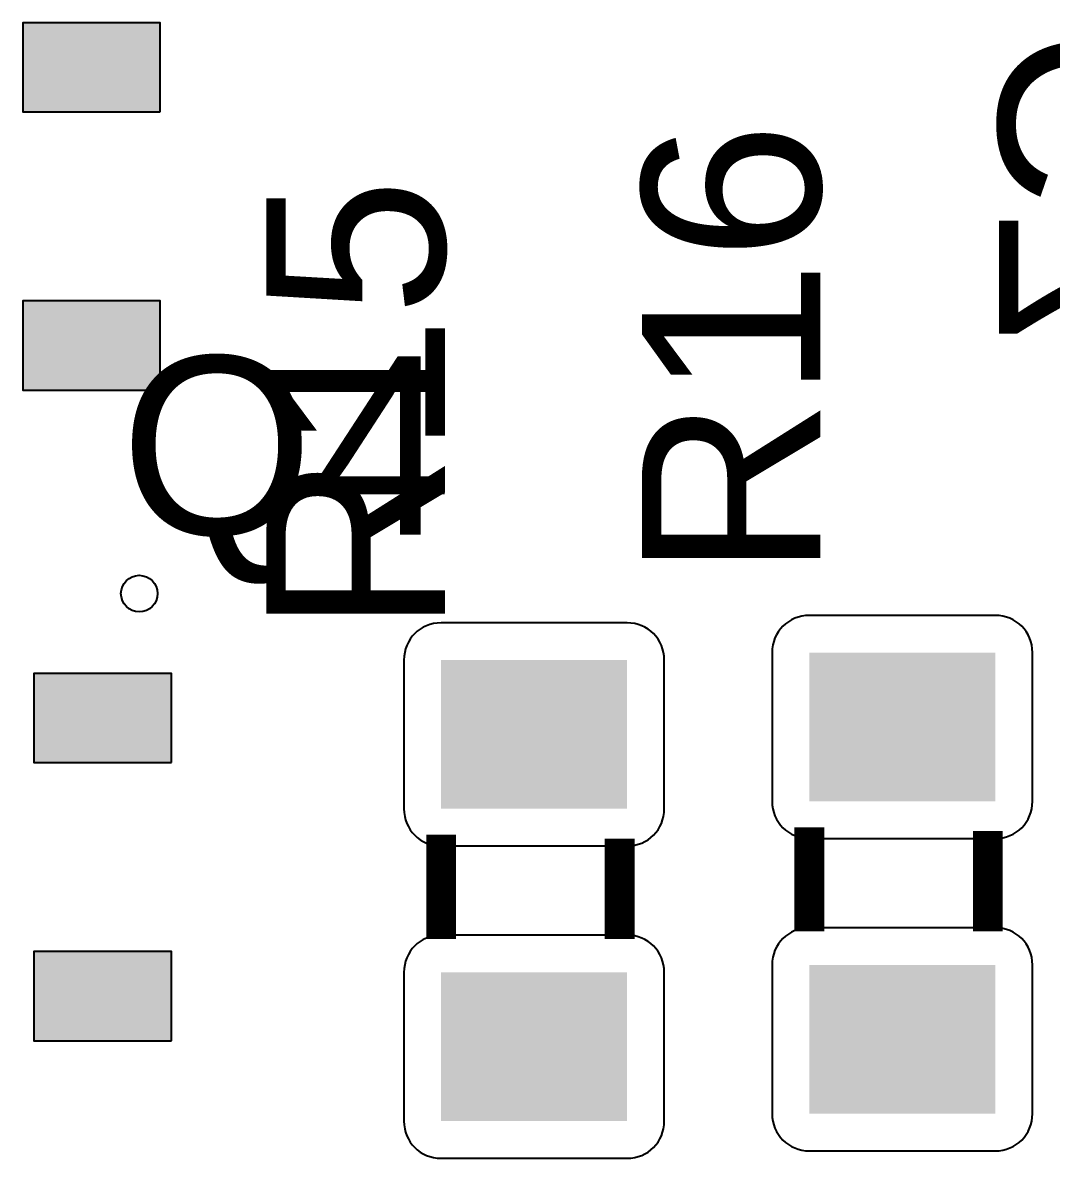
# Model space of a CAD drawing. Header units: inches. Extents: x 15 to 148, y 10 to 111.
# Drawn here: x 138.08 to 138.703, y 100.539 to 101.227 of the extents above; entities that cross this region are included whole.
import ezdxf

# ---------------------------------------------------------------- set-up
doc = ezdxf.new("R2010")
doc.units = ezdxf.units.IN
doc.header["$MEASUREMENT"] = 0
doc.layers.add('BLK_12AWG', color=7, linetype='Continuous')

# ---------------------------------------------------------------- blocks, each defined once
blk = doc.blocks.new('RPAD')
blk.add_trace([(-0.5, -0.5), (-0.5, 0.5), (0.5, -0.5), (0.5, 0.5)])
blk = doc.blocks.new('CEGHSD')
for points in [[(134.66397, 101.12255), (134.66397, 101.14655), (134.62697, 101.14655), (134.62697, 101.12255), (134.66397, 101.12255)], [(134.66397, 101.04775), (134.66397, 101.07175), (134.62697, 101.07175), (134.62697, 101.04775), (134.66397, 101.04775)], [(134.79947, 100.93515), (134.79947, 100.97515), (134.79942, 100.97619), (134.79927, 100.9772), (134.79903, 100.97816), (134.7987, 100.97909), (134.79829, 100.97996), (134.79779, 100.98079), (134.79722, 100.98155), (134.79658, 100.98226), (134.79588, 100.9829), (134.79511, 100.98347), (134.79428, 100.98396), (134.79341, 100.98438), (134.79248, 100.98471), (134.79152, 100.98495), (134.79051, 100.9851), (134.78947, 100.98515), (134.73947, 100.98515), (134.73843, 100.9851), (134.73743, 100.98495), (134.73646, 100.98471), (134.73554, 100.98438), (134.73466, 100.98396), (134.73384, 100.98347), (134.73307, 100.9829), (134.73236, 100.98226), (134.73172, 100.98155), (134.73115, 100.98079), (134.73066, 100.97996), (134.73024, 100.97909), (134.72991, 100.97816), (134.72967, 100.9772), (134.72952, 100.97619), (134.72947, 100.97515), (134.72947, 100.93515), (134.72952, 100.93411), (134.72967, 100.93311), (134.72991, 100.93214), (134.73024, 100.93122), (134.73066, 100.93034), (134.73115, 100.92951), (134.73172, 100.92875), (134.73236, 100.92804), (134.73307, 100.9274), (134.73384, 100.92683), (134.73466, 100.92634), (134.73554, 100.92592), (134.73646, 100.92559), (134.73743, 100.92535), (134.73843, 100.9252), (134.73947, 100.92515), (134.78947, 100.92515), (134.79051, 100.9252), (134.79152, 100.92535), (134.79248, 100.92559), (134.79341, 100.92592), (134.79428, 100.92634), (134.79511, 100.92683), (134.79588, 100.9274), (134.79658, 100.92804), (134.79722, 100.92875), (134.79779, 100.92951), (134.79829, 100.93034), (134.7987, 100.93122), (134.79903, 100.93214), (134.79927, 100.93311), (134.79942, 100.93411), (134.79947, 100.93515)], [(134.89847, 100.93715), (134.89847, 100.97715), (134.89842, 100.97819), (134.89827, 100.9792), (134.89803, 100.98016), (134.8977, 100.98109), (134.89729, 100.98196), (134.89679, 100.98279), (134.89622, 100.98355), (134.89558, 100.98426), (134.89488, 100.9849), (134.89411, 100.98547), (134.89328, 100.98596), (134.89241, 100.98638), (134.89148, 100.98671), (134.89052, 100.98695), (134.88951, 100.9871), (134.88847, 100.98715), (134.83847, 100.98715), (134.83743, 100.9871), (134.83643, 100.98695), (134.83546, 100.98671), (134.83454, 100.98638), (134.83366, 100.98596), (134.83284, 100.98547), (134.83207, 100.9849), (134.83136, 100.98426), (134.83072, 100.98355), (134.83015, 100.98279), (134.82966, 100.98196), (134.82924, 100.98109), (134.82891, 100.98016), (134.82867, 100.9792), (134.82852, 100.97819), (134.82847, 100.97715), (134.82847, 100.93715), (134.82852, 100.93611), (134.82867, 100.93511), (134.82891, 100.93414), (134.82924, 100.93322), (134.82966, 100.93234), (134.83015, 100.93151), (134.83072, 100.93075), (134.83136, 100.93004), (134.83207, 100.9294), (134.83284, 100.92883), (134.83366, 100.92834), (134.83454, 100.92792), (134.83546, 100.92759), (134.83643, 100.92735), (134.83743, 100.9272), (134.83847, 100.92715), (134.88847, 100.92715), (134.88951, 100.9272), (134.89052, 100.92735), (134.89148, 100.92759), (134.89241, 100.92792), (134.89328, 100.92834), (134.89411, 100.92883), (134.89488, 100.9294), (134.89558, 100.93004), (134.89622, 100.93075), (134.89679, 100.93151), (134.89729, 100.93234), (134.8977, 100.93322), (134.89803, 100.93414), (134.89827, 100.93511), (134.89842, 100.93611), (134.89847, 100.93715)], [(134.66697, 100.94755), (134.66697, 100.97155), (134.62997, 100.97155), (134.62997, 100.94755), (134.66697, 100.94755)], [(134.89847, 100.85315), (134.89847, 100.89315), (134.89842, 100.89419), (134.89827, 100.8952), (134.89803, 100.89616), (134.8977, 100.89709), (134.89729, 100.89796), (134.89679, 100.89879), (134.89622, 100.89955), (134.89558, 100.90026), (134.89488, 100.9009), (134.89411, 100.90147), (134.89328, 100.90196), (134.89241, 100.90238), (134.89148, 100.90271), (134.89052, 100.90295), (134.88951, 100.9031), (134.88847, 100.90315), (134.83847, 100.90315), (134.83743, 100.9031), (134.83643, 100.90295), (134.83546, 100.90271), (134.83454, 100.90238), (134.83366, 100.90196), (134.83284, 100.90147), (134.83207, 100.9009), (134.83136, 100.90026), (134.83072, 100.89955), (134.83015, 100.89879), (134.82966, 100.89796), (134.82924, 100.89709), (134.82891, 100.89616), (134.82867, 100.8952), (134.82852, 100.89419), (134.82847, 100.89315), (134.82847, 100.85315), (134.82852, 100.85211), (134.82867, 100.85111), (134.82891, 100.85014), (134.82924, 100.84922), (134.82966, 100.84834), (134.83015, 100.84751), (134.83072, 100.84675), (134.83136, 100.84604), (134.83207, 100.8454), (134.83284, 100.84483), (134.83366, 100.84434), (134.83454, 100.84392), (134.83546, 100.84359), (134.83643, 100.84335), (134.83743, 100.8432), (134.83847, 100.84315), (134.88847, 100.84315), (134.88951, 100.8432), (134.89052, 100.84335), (134.89148, 100.84359), (134.89241, 100.84392), (134.89328, 100.84434), (134.89411, 100.84483), (134.89488, 100.8454), (134.89558, 100.84604), (134.89622, 100.84675), (134.89679, 100.84751), (134.89729, 100.84834), (134.8977, 100.84922), (134.89803, 100.85014), (134.89827, 100.85111), (134.89842, 100.85211), (134.89847, 100.85315)], [(134.79947, 100.85115), (134.79947, 100.89115), (134.79942, 100.89219), (134.79927, 100.8932), (134.79903, 100.89416), (134.7987, 100.89509), (134.79829, 100.89596), (134.79779, 100.89679), (134.79722, 100.89755), (134.79658, 100.89826), (134.79588, 100.8989), (134.79511, 100.89947), (134.79428, 100.89996), (134.79341, 100.90038), (134.79248, 100.90071), (134.79152, 100.90095), (134.79051, 100.9011), (134.78947, 100.90115), (134.73947, 100.90115), (134.73843, 100.9011), (134.73743, 100.90095), (134.73646, 100.90071), (134.73554, 100.90038), (134.73466, 100.89996), (134.73384, 100.89947), (134.73307, 100.8989), (134.73236, 100.89826), (134.73172, 100.89755), (134.73115, 100.89679), (134.73066, 100.89596), (134.73024, 100.89509), (134.72991, 100.89416), (134.72967, 100.8932), (134.72952, 100.89219), (134.72947, 100.89115), (134.72947, 100.85115), (134.72952, 100.85011), (134.72967, 100.84911), (134.72991, 100.84814), (134.73024, 100.84722), (134.73066, 100.84634), (134.73115, 100.84551), (134.73172, 100.84475), (134.73236, 100.84404), (134.73307, 100.8434), (134.73384, 100.84283), (134.73466, 100.84234), (134.73554, 100.84192), (134.73646, 100.84159), (134.73743, 100.84135), (134.73843, 100.8412), (134.73947, 100.84115), (134.78947, 100.84115), (134.79051, 100.8412), (134.79152, 100.84135), (134.79248, 100.84159), (134.79341, 100.84192), (134.79428, 100.84234), (134.79511, 100.84283), (134.79588, 100.8434), (134.79658, 100.84404), (134.79722, 100.84475), (134.79779, 100.84551), (134.79829, 100.84634), (134.7987, 100.84722), (134.79903, 100.84814), (134.79927, 100.84911), (134.79942, 100.85011), (134.79947, 100.85115)], [(134.66697, 100.87275), (134.66697, 100.89675), (134.62997, 100.89675), (134.62997, 100.87275), (134.66697, 100.87275)]]:
    blk.add_lwpolyline(points, close=True)
at = {"const_width": 0.008}
for points in [[(134.83847, 100.90215), (134.83847, 100.93015)], [(134.83847, 100.90215), (134.83847, 100.93015)], [(134.83847, 100.90215), (134.83847, 100.93015)], [(134.88647, 100.90215), (134.88647, 100.92915)], [(134.88647, 100.90215), (134.88647, 100.92915)], [(134.88647, 100.90215), (134.88647, 100.92915)], [(134.73947, 100.90015), (134.73947, 100.92815)], [(134.73947, 100.90015), (134.73947, 100.92815)], [(134.73947, 100.90015), (134.73947, 100.92815)], [(134.78747, 100.90015), (134.78747, 100.92715)], [(134.78747, 100.90015), (134.78747, 100.92715)], [(134.78747, 100.90015), (134.78747, 100.92715)]]:
    blk.add_lwpolyline(points, dxfattribs=at)
blk.add_circle((134.65831, 100.99302), 0.00492)
blk.add_circle((134.65831, 100.99302), 0.00492)
blk.add_circle((134.65831, 100.99302), 0.00492)
at = {"rotation": 90}
for p, xscale, yscale in [((134.64547, 101.13455), 0.024, 0.037), ((134.64547, 101.05975), 0.024, 0.037), ((134.76447, 100.95515), 0.04, 0.05), ((134.86347, 100.95715), 0.04, 0.05), ((134.64847, 100.95955), 0.024, 0.037), ((134.64847, 100.88475), 0.024, 0.037), ((134.86347, 100.87315), 0.04, 0.05), ((134.76447, 100.87115), 0.04, 0.05)]:
    blk.add_blockref('RPAD', p, dxfattribs=dict(at, xscale=xscale, yscale=yscale))
at = {"text_generation_flag": 2, "width": 1.041667}
blk.add_text('C7', height=0.048, rotation=90, dxfattribs=at).set_placement((134.93744, 101.14506))
blk.add_text('C7', height=0.048, rotation=90, dxfattribs=at).set_placement((134.93744, 101.14506))
blk.add_text('C7', height=0.048, rotation=90, dxfattribs=at).set_placement((134.93744, 101.14506))
at = {"width": 1.041667}
for s, p in [('R16', (134.84147, 100.99715)), ('R16', (134.84147, 100.99715)), ('R16', (134.84147, 100.99715)), ('R15', (134.74047, 100.98215)), ('R15', (134.74047, 100.98215)), ('R15', (134.74047, 100.98215))]:
    blk.add_text(s, height=0.048, rotation=90, dxfattribs=at).set_placement(p)
blk.add_text('Q4', height=0.048, dxfattribs=at).set_placement((134.6532, 101.00886))
blk.add_text('Q4', height=0.048, dxfattribs=at).set_placement((134.6532, 101.00886))
blk.add_text('Q4', height=0.048, dxfattribs=at).set_placement((134.6532, 101.00886))

msp = doc.modelspace()

# ---------------------------------------------------------------- block references
at = {"layer": 'BLK_12AWG', "xscale": 2.25, "yscale": 2.25, "zscale": 2.25}
msp.add_blockref('CEGHSD', (-164.83027, -126.3532), dxfattribs=at)

doc.saveas('drawing.dxf')
